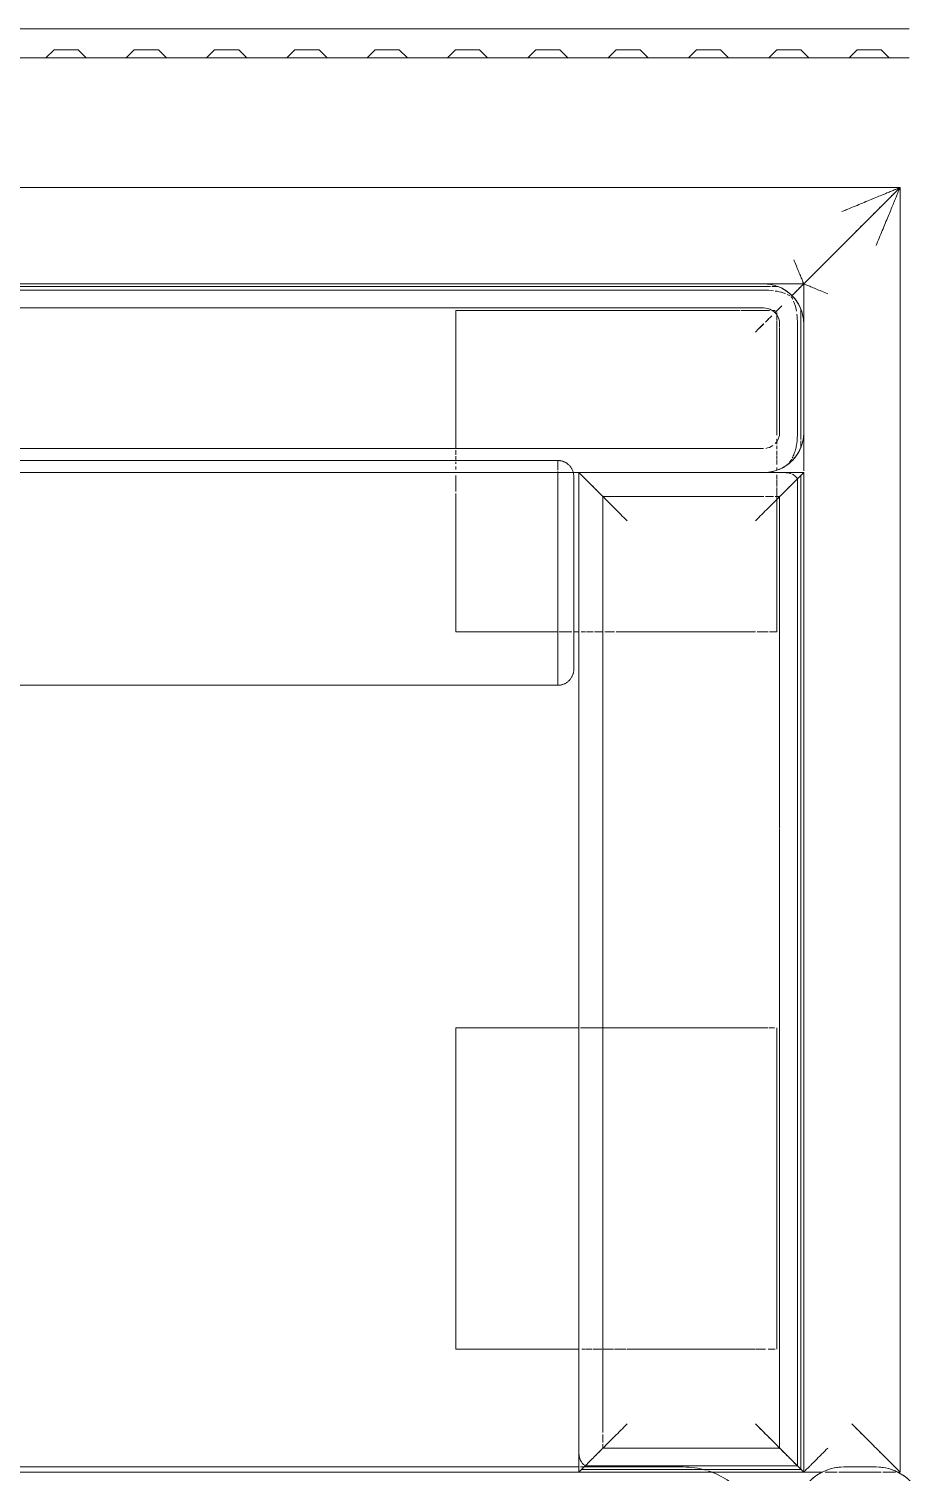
# Model space of a CAD drawing. Header units: millimetres. Extents: x -3724 to 231642, y -8553 to 29017.
# Drawn here: x 13132 to 13676, y 25950 to 26849 of the extents above; entities that cross this region are included whole.
import ezdxf

# ---------------------------------------------------------------- set-up
doc = ezdxf.new("R2010")
doc.units = ezdxf.units.MM
doc.layers.add('I-FURN-1', color=9, linetype='Continuous', lineweight=9, true_color=0x808080)
doc.layers.add('M-EQPM-1', color=7, linetype='Continuous', lineweight=9, true_color=0xb2b2b2)

# ---------------------------------------------------------------- blocks, each defined once
blk = doc.blocks.new('Диван базовый _4 подушки_ - 1_55д-26563120-План расстановки мебели и оборудования 1 этажа в осях 1-12')
at = {"layer": 'I-FURN-1'}
for p, q in [((1645, 400), (-853, 400)), ((1645, 400), (-853, 400)), ((1585, 340), (1645, 400)), ((1645, 400), (1585, 340)), ((1645, -400), (1645, 400)), ((1645, -400), (1645, 400)), ((1560, 340), (817.5, 340)), ((1560, 340), (817.5, 340)), ((817.5, 340), (1560, 340)), ((817.5, 338.28), (1564.35, 338.28)), ((1560, 336.06), (817.5, 336.06)), ((1585, 340), (1560, 340)), ((1560, 340), (1585, 340)), ((1565.15, 338.28), (1569.1, 338.28)), ((1585, 315), (1585, 340)), ((1585, 340), (1585, 315)), ((817.5, 325), (1560, 325)), ((1583.28, 324.1), (1583.28, 319.66)), ((1545.15, 323.33), (1368.33, 323.33)), ((1368.33, 323.33), (1368.33, 237.48)), ((1368.33, 237.48), (1368.33, 323.33)), ((1368.33, 323.33), (1545.15, 323.33)), ((1560, 323.33), (1545.87, 323.33)), ((1545.87, 323.33), (1560, 323.33)), ((1563.6, 323.33), (1560.21, 323.33)), ((1560.21, 323.33), (1563.6, 323.33)), ((1567.23, 323.33), (1565.42, 323.33)), ((1565.42, 323.33), (1567.23, 323.33)), ((1568.33, 320.42), (1568.33, 322.23)), ((1568.33, 322.23), (1568.33, 320.42)), ((1568.33, 319.02), (1568.33, 320.25)), ((1568.33, 320.25), (1568.33, 319.02)), ((1568.33, 317.17), (1568.33, 319.02)), ((1568.33, 319.02), (1568.33, 317.17)), ((1568.33, 245.82), (1568.33, 316.67)), ((1568.33, 316.67), (1568.33, 245.82)), ((1570, 315), (1570, 313.16)), ((1581.06, 247.48), (1581.06, 315)), ((1583.28, 319.66), (1583.28, 243.14)), ((1585, 247.48), (1585, 315)), ((1585, 247.48), (1585, 315)), ((1585, 315), (1585, 247.48)), ((1570, 312.83), (1570, 247.48)), ((1568.33, 242.06), (1568.33, 243.46)), ((1568.33, 243.46), (1568.33, 242.06)), ((1585, 223.55), (1585, 247.48)), ((1585, 247.48), (1585, 223.55)), ((1560, 237.48), (817.5, 237.48)), ((1368.33, 236.48), (1368.33, 233.6)), ((1368.33, 233.6), (1368.33, 236.48)), ((1568.33, 240.26), (1568.33, 242.06)), ((1568.33, 242.06), (1568.33, 240.26)), ((1568.33, 237.01), (1568.33, 239.21)), ((1568.33, 239.21), (1568.33, 237.01)), ((1568.33, 233.21), (1568.33, 235.94)), ((1568.33, 235.94), (1568.33, 233.21)), ((1583.28, 242.34), (1583.28, 238.38)), ((1431.82, 230), (817.5, 230)), ((1368.33, 232.67), (1368.33, 230)), ((1368.33, 230), (1368.33, 232.67)), ((1368.33, 229.18), (1368.33, 227.86)), ((1368.33, 227.86), (1368.33, 229.18)), ((1368.33, 226.26), (1368.33, 224.49)), ((1368.33, 224.49), (1368.33, 226.26)), ((1431.82, 228.92), (1431.82, 229.94)), ((1431.82, 229.94), (1431.82, 228.92)), ((1431.82, 227.61), (1431.82, 229.87)), ((1431.82, 229.87), (1431.82, 227.61)), ((1431.82, 223.87), (1431.82, 227.64)), ((1431.82, 227.64), (1431.82, 224.67)), ((1431.82, 225.21), (1431.82, 226.77)), ((1431.82, 226.77), (1431.82, 225.21)), ((1568.33, 230.77), (1568.33, 232.99)), ((1568.33, 232.99), (1568.33, 230.77)), ((1568.33, 227.41), (1568.33, 230.42)), ((1568.33, 230.42), (1568.33, 227.41)), ((1568.33, 224.18), (1568.33, 225.61)), ((1568.33, 225.61), (1568.33, 224.18)), ((817.5, 222.48), (1560, 222.48)), ((817.5, 222.48), (1439.34, 222.48)), ((1439.34, 222.48), (817.5, 222.48)), ((1368.33, 220.62), (1368.33, 210.63)), ((1368.33, 210.63), (1368.33, 220.62)), ((1431.82, 224.67), (1431.82, 223.87)), ((1431.82, 219.58), (1431.82, 223.05)), ((1431.82, 223.05), (1431.82, 189.62)), ((1431.82, 218.8), (1431.82, 222.91)), ((1431.82, 222.91), (1431.82, 189.82)), ((1431.82, 209.5), (1431.82, 219.58)), ((1431.82, 210.96), (1431.82, 218.8)), ((1441.51, 222.48), (1445, 222.48)), ((1445, 222.48), (1441.51, 222.48)), ((1441.82, 218.5), (1441.82, 194.69)), ((1441.82, 160), (1441.82, 218.5)), ((1560, 222.48), (1445, 222.48)), ((1445, 222.48), (1445, -400)), ((1445, -386.58), (1445, 222.48)), ((1445, 222.48), (1560, 222.48)), ((1445, -398.28), (1445, 222.48)), ((1585, 222.48), (1560, 222.48)), ((1561.2, 222.48), (1566.26, 222.48)), ((1561.2, 222.48), (1566.26, 222.48)), ((1567.12, 222.48), (1571.58, 222.48)), ((1567.12, 222.48), (1571.58, 222.48)), ((1568.33, 218.47), (1568.33, 221.11)), ((1568.33, 221.11), (1568.33, 218.47)), ((1568.33, 213.7), (1568.33, 217.99)), ((1568.33, 217.99), (1568.33, 213.7)), ((1571.58, 222.48), (1583.28, 222.48)), ((1571.58, 222.48), (1583.28, 222.48)), ((1581.06, -396.06), (1581.06, 218.54)), ((1583.28, 220.77), (1583.28, -398.28)), ((1585, -400), (1585, 222.48)), ((1585, -400), (1585, 222.48)), ((1585, 222.48), (1585, -400)), ((1368.33, 209.5), (1368.33, 123.33)), ((1368.33, 123.33), (1368.33, 209.5)), ((1431.82, 187.02), (1431.82, 210.96)), ((1431.82, 186.79), (1431.82, 209.5)), ((1460, 207.48), (1460, -375.42)), ((1560.21, 207.48), (1460, 207.48)), ((1566.14, 207.48), (1561.2, 207.48)), ((1570, 207.48), (1567.12, 207.48)), ((1568.33, 207.48), (1568.33, 213.28)), ((1568.33, 213.28), (1568.33, 207.48)), ((1568.33, 123.33), (1568.33, 207.37)), ((1568.33, 207.37), (1568.33, 123.33)), ((1570, 1.01), (1570, 207.48)), ((1431.82, 194.69), (1431.82, 186.91)), ((1431.82, 186.91), (1431.82, 194.69)), ((1431.82, 189.82), (1431.82, 183.97)), ((1431.82, 189.62), (1431.82, 183.91)), ((1441.82, 194.69), (1441.82, 160)), ((1431.82, 160), (1431.82, 186.26)), ((1431.82, 160), (1431.82, 186.07)), ((1431.82, 186.03), (1431.82, 160)), ((1431.82, 160), (1431.82, 186.03)), ((1431.82, 183.97), (1431.82, 160)), ((1431.82, 183.91), (1431.82, 160)), ((1431.82, 146.72), (1431.82, 160)), ((1431.82, 160), (1431.82, 136.09)), ((1431.82, 133.97), (1431.82, 160)), ((1431.82, 160), (1431.82, 133.97)), ((1431.82, 146.91), (1431.82, 160)), ((1431.82, 160), (1431.82, 136.03)), ((1441.82, 160), (1441.82, 125.31)), ((1441.82, 113.09), (1441.82, 160)), ((1431.82, 133.74), (1431.82, 146.54)), ((1431.82, 133.93), (1431.82, 146.34)), ((1431.82, 136.09), (1431.82, 130.38)), ((1431.82, 136.03), (1431.82, 130.18)), ((1431.82, 112.77), (1431.82, 133.21)), ((1431.82, 125.31), (1431.82, 133.09)), ((1431.82, 133.09), (1431.82, 125.31)), ((1431.82, 112.87), (1431.82, 132.98)), ((1431.82, 130.38), (1431.82, 96.57)), ((1431.82, 130.18), (1431.82, 96.68)), ((1368.33, 123.33), (1431.82, 123.33)), ((1431.82, 123.33), (1368.33, 123.33)), ((1432.69, 123.33), (1439.19, 123.33)), ((1439.19, 123.33), (1432.69, 123.33)), ((1439.25, 123.33), (1440.58, 123.33)), ((1440.58, 123.33), (1439.25, 123.33)), ((1441.82, 125.31), (1441.82, 113.09)), ((1441.82, 123.33), (1445, 123.33)), ((1445, 123.33), (1441.82, 123.33)), ((1446.5, 123.33), (1449.02, 123.33)), ((1449.02, 123.33), (1446.5, 123.33)), ((1449.76, 123.33), (1453.79, 123.33)), ((1453.79, 123.33), (1449.76, 123.33)), ((1454.72, 123.33), (1460, 123.33)), ((1460, 123.33), (1454.72, 123.33)), ((1461.04, 123.33), (1467.24, 123.33)), ((1467.24, 123.33), (1461.04, 123.33)), ((1468.28, 123.33), (1555, 123.33)), ((1555, 123.33), (1468.28, 123.33)), ((1555.94, 123.33), (1562.76, 123.33)), ((1562.76, 123.33), (1555.94, 123.33)), ((1563.72, 123.33), (1568.33, 123.33)), ((1568.33, 123.33), (1563.72, 123.33)), ((1431.82, 109.04), (1431.82, 111.97)), ((1431.82, 110.5), (1431.82, 111.9)), ((1431.82, 100.42), (1431.82, 110.5)), ((1431.82, 101.2), (1431.82, 109.04)), ((1441.82, 113.09), (1441.82, 111.71)), ((1441.82, 111.71), (1441.82, 113.09)), ((1441.82, 111.71), (1441.82, 101.5)), ((1441.82, 101.5), (1441.82, 111.71)), ((1431.82, 92.58), (1431.82, 101.2)), ((1431.82, 91.35), (1431.82, 100.42)), ((808.82, 90), (1431.82, 90)), ((1431.82, 96.68), (1431.82, 94.79)), ((1431.82, 96.57), (1431.82, 95.33)), ((1431.82, 95.33), (1431.82, 90)), ((1431.82, 94.79), (1431.82, 90)), ((1431.82, 90), (1431.82, 92.39)), ((1431.82, 90), (1431.82, 91.08)), ((1570, -384.98), (1570, 0.68)), ((1445, -123.33), (1368.33, -123.33)), ((1368.33, -123.33), (1368.33, -323.33)), ((1368.33, -323.33), (1368.33, -123.33)), ((1368.33, -123.33), (1445, -123.33)), ((1451.69, -123.33), (1446.02, -123.33)), ((1446.02, -123.33), (1451.69, -123.33)), ((1460, -123.33), (1451.81, -123.33)), ((1451.81, -123.33), (1460, -123.33)), ((1562.76, -123.33), (1460, -123.33)), ((1460, -123.33), (1562.76, -123.33)), ((1566.77, -123.33), (1563.38, -123.33)), ((1563.38, -123.33), (1566.77, -123.33)), ((1568.33, -323.33), (1568.33, -123.33)), ((1568.33, -123.33), (1568.33, -323.33)), ((1368.33, -323.33), (1445, -323.33)), ((1445, -323.33), (1368.33, -323.33)), ((1446.86, -323.33), (1448.67, -323.33)), ((1448.67, -323.33), (1446.86, -323.33)), ((1449.02, -323.33), (1453.26, -323.33)), ((1453.26, -323.33), (1449.02, -323.33)), ((1453.79, -323.33), (1459.36, -323.33)), ((1459.36, -323.33), (1453.79, -323.33)), ((1460, -323.33), (1466.56, -323.33)), ((1466.56, -323.33), (1460, -323.33)), ((1467.24, -323.33), (1474.36, -323.33)), ((1474.36, -323.33), (1467.24, -323.33)), ((1475, -323.33), (1555, -323.33)), ((1555, -323.33), (1475, -323.33)), ((1555.42, -323.33), (1561.27, -323.33)), ((1561.27, -323.33), (1555.42, -323.33)), ((1562.76, -323.33), (1567.25, -323.33)), ((1567.25, -323.33), (1562.76, -323.33)), ((1460, -376.48), (1460, -381.62)), ((1460, -382.65), (1460, -385)), ((1460, -385), (1569.98, -385)), ((1445, -398.28), (1445, -386.58)), ((792.5, -400), (1445, -400)), ((830, -400), (1445, -400)), ((1445, -400), (1585, -400)), ((1445, -400), (1585, -400)), ((1445, -400), (1513.23, -400)), ((1583.28, -398.28), (1446.72, -398.28)), ((1448.94, -396.06), (1581.06, -396.06)), ((1514.21, -400), (1526.63, -400)), ((1526.63, -400), (1585, -400)), ((1585, -400), (1596.91, -400)), ((1585, -400), (1596.91, -400)), ((1598.41, -400), (1605.79, -400)), ((1598.41, -400), (1605.79, -400)), ((1606.77, -400), (1633.23, -400)), ((1606.77, -400), (1633.23, -400)), ((1634.21, -400), (1642.05, -400)), ((1634.21, -400), (1642.05, -400)), ((1643.09, -400), (1645, -400)), ((1643.09, -400), (1645, -400))]:
    blk.add_line(p, q, dxfattribs=at)
at = {"layer": 'I-FURN-1', "flags": 128}
for points in [[(1585, 315), (1584.98, 316), (1584.92, 317), (1584.82, 317.99), (1584.68, 318.98), (1584.5, 319.97), (1584.28, 320.94), (1584.03, 321.91), (1583.73, 322.86), (1583.4, 323.81), (1583.03, 324.74), (1582.62, 325.65), (1582.17, 326.54), (1581.7, 327.42), (1581.18, 328.28), (1580.63, 329.12), (1580.05, 329.93), (1579.44, 330.72), (1578.8, 331.48), (1578.12, 332.22), (1577.42, 332.93), (1576.69, 333.62), (1575.93, 334.27), (1575.15, 334.89), (1574.34, 335.48), (1573.51, 336.04), (1572.66, 336.56), (1571.78, 337.05), (1570.89, 337.5), (1569.98, 337.92), (1569.06, 338.3), (1568.12, 338.64), (1567.17, 338.95), (1566.2, 339.22), (1565.23, 339.45), (1564.25, 339.64), (1563.26, 339.79), (1562.27, 339.9), (1561.27, 339.97), (1560.27, 340), (1560, 340)], [(1560, 222.48), (1561, 222.5), (1562, 222.56), (1562.99, 222.66), (1563.98, 222.8), (1564.97, 222.98), (1565.94, 223.2), (1566.91, 223.46), (1567.86, 223.75), (1568.81, 224.09), (1569.74, 224.46), (1570.65, 224.87), (1571.54, 225.31), (1572.42, 225.79), (1573.28, 226.3), (1574.12, 226.85), (1574.93, 227.43), (1575.72, 228.05), (1576.48, 228.69), (1577.22, 229.36), (1577.93, 230.07), (1578.62, 230.8), (1579.27, 231.56), (1579.89, 232.34), (1580.48, 233.15), (1581.04, 233.98), (1581.56, 234.83), (1582.05, 235.7), (1582.5, 236.59), (1582.92, 237.5), (1583.3, 238.43), (1583.64, 239.36), (1583.95, 240.32), (1584.22, 241.28), (1584.45, 242.25), (1584.64, 243.24), (1584.79, 244.22), (1584.9, 245.22), (1584.97, 246.22), (1585, 247.21), (1585, 247.48)], [(1431.82, 230), (1432.22, 229.99), (1432.62, 229.97), (1433.02, 229.93), (1433.41, 229.87), (1433.8, 229.8), (1434.2, 229.71), (1434.58, 229.61), (1434.96, 229.49), (1435.34, 229.36), (1435.71, 229.21), (1436.08, 229.05), (1436.44, 228.87), (1436.79, 228.68), (1437.13, 228.47), (1437.46, 228.25), (1437.79, 228.02), (1438.11, 227.78), (1438.41, 227.52), (1438.71, 227.25), (1438.99, 226.97), (1439.26, 226.67), (1439.53, 226.37), (1439.77, 226.06), (1440.01, 225.74), (1440.23, 225.4), (1440.44, 225.06), (1440.64, 224.71), (1440.82, 224.36), (1440.99, 223.99), (1441.14, 223.62), (1441.28, 223.25), (1441.4, 222.87), (1441.51, 222.48)], [(1441.51, 222.48), (1441.6, 222.09), (1441.67, 221.7), (1441.73, 221.3), (1441.78, 220.91), (1441.81, 220.51), (1441.82, 220.11), (1441.82, 220)], [(1441.82, 160), (1441.82, 162.4), (1441.82, 164.79), (1441.82, 167.18), (1441.82, 169.56), (1441.82, 171.92), (1441.82, 174.26), (1441.82, 176.58), (1441.82, 178.87), (1441.82, 181.14), (1441.82, 183.37), (1441.82, 185.56), (1441.82, 187.71), (1441.82, 189.81), (1441.82, 191.87), (1441.82, 193.88), (1441.82, 195.83), (1441.82, 197.73), (1441.82, 199.56), (1441.82, 201.34), (1441.82, 203.04), (1441.82, 204.68), (1441.82, 206.24), (1441.82, 207.74), (1441.82, 209.15), (1441.82, 210.49), (1441.82, 211.74), (1441.82, 212.92), (1441.82, 214.01), (1441.82, 215.01), (1441.82, 215.92), (1441.82, 216.75), (1441.82, 217.48), (1441.82, 218.12), (1441.82, 218.67), (1441.82, 219.13), (1441.82, 219.49), (1441.82, 219.75), (1441.82, 219.92), (1441.82, 220), (1441.82, 220)], [(1441.82, 220), (1441.82, 219.95), (1441.82, 219.81), (1441.82, 219.57), (1441.82, 219.23), (1441.82, 218.8), (1441.82, 218.28), (1441.82, 217.66), (1441.82, 216.95), (1441.82, 216.15), (1441.82, 215.26)], [(1441.82, 215.26), (1441.82, 214.29), (1441.82, 213.22), (1441.82, 212.07), (1441.82, 210.84), (1441.82, 209.52), (1441.82, 208.13), (1441.82, 206.91)], [(1441.82, 206.65), (1441.82, 205.11), (1441.82, 203.49), (1441.82, 201.8), (1441.82, 200.05), (1441.82, 198.23), (1441.82, 196.47)], [(1441.82, 196.35), (1441.82, 194.41), (1441.82, 192.42), (1441.82, 190.37), (1441.82, 188.28), (1441.82, 186.14)], [(1441.82, 186.03), (1441.82, 183.96), (1441.82, 181.74), (1441.82, 179.49), (1441.82, 177.2), (1441.82, 174.89), (1441.82, 173.02)], [(1441.82, 172.55), (1441.82, 170.2), (1441.82, 167.83), (1441.82, 165.44), (1441.82, 163.05), (1441.82, 160.65), (1441.82, 160)], [(1441.82, 160), (1441.82, 157.6), (1441.82, 155.21), (1441.82, 152.82), (1441.82, 150.44), (1441.82, 148.08)], [(1441.82, 100), (1441.82, 100.05), (1441.82, 100.19), (1441.82, 100.43), (1441.82, 100.77), (1441.82, 101.2), (1441.82, 101.72), (1441.82, 102.34), (1441.82, 103.05), (1441.82, 103.85), (1441.82, 104.74), (1441.82, 105.71), (1441.82, 106.78), (1441.82, 107.93), (1441.82, 109.16), (1441.82, 110.48), (1441.82, 111.87), (1441.82, 113.35), (1441.82, 114.89), (1441.82, 116.51), (1441.82, 118.2), (1441.82, 119.95), (1441.82, 121.77), (1441.82, 123.65), (1441.82, 125.59), (1441.82, 127.58), (1441.82, 129.63), (1441.82, 131.72), (1441.82, 133.86), (1441.82, 136.04), (1441.82, 138.26), (1441.82, 140.51), (1441.82, 142.8), (1441.82, 145.11), (1441.82, 147.45), (1441.82, 149.8), (1441.82, 152.17), (1441.82, 154.56), (1441.82, 156.95), (1441.82, 159.35), (1441.82, 160)], [(1441.82, 146.98), (1441.82, 145.74), (1441.82, 143.42), (1441.82, 141.13), (1441.82, 138.86), (1441.82, 136.63), (1441.82, 134.44)], [(1441.82, 133.97), (1441.82, 132.29), (1441.82, 130.19), (1441.82, 128.13), (1441.82, 126.12), (1441.82, 124.17)], [(1441.82, 123.53), (1441.82, 122.27), (1441.82, 120.44), (1441.82, 118.66), (1441.82, 116.96), (1441.82, 115.32), (1441.82, 113.76)], [(1441.82, 112.26), (1441.82, 110.85), (1441.82, 109.51), (1441.82, 108.26)], [(1441.82, 100), (1441.81, 99.6), (1441.79, 99.2), (1441.75, 98.8), (1441.69, 98.41), (1441.62, 98.01), (1441.53, 97.62), (1441.43, 97.24), (1441.31, 96.85), (1441.18, 96.48), (1441.03, 96.11), (1440.87, 95.74), (1440.69, 95.38), (1440.5, 95.03), (1440.29, 94.69), (1440.07, 94.35), (1439.84, 94.03), (1439.59, 93.71), (1439.34, 93.41), (1439.07, 93.11), (1438.79, 92.83), (1438.49, 92.55), (1438.19, 92.29), (1437.88, 92.04), (1437.55, 91.81), (1437.22, 91.59), (1436.88, 91.38), (1436.53, 91.18), (1436.18, 91), (1435.81, 90.83), (1435.44, 90.68), (1435.07, 90.54), (1434.69, 90.42), (1434.3, 90.31), (1433.91, 90.22), (1433.52, 90.15), (1433.12, 90.09), (1432.72, 90.04), (1432.33, 90.01), (1431.93, 90), (1431.82, 90)], [(1441.82, 107.08), (1441.82, 105.99), (1441.82, 104.99), (1441.82, 104.08)], [(1441.82, 104.08), (1441.82, 103.25), (1441.82, 102.52), (1441.82, 101.88), (1441.82, 101.33), (1441.82, 100.87), (1441.82, 100.51), (1441.82, 100.25), (1441.82, 100.08), (1441.82, 100), (1441.82, 100)]]:
    blk.add_lwpolyline(points, dxfattribs=at)
at = {"layer": 'I-FURN-1'}
for centre, radius, start, end in [((1560, 315), 25, 21.59968, 68.64952), ((1560, 315), 10, 60.34866, 90), ((1560, 315), 10, 37.05495, 60.34866), ((1560, 315), 10, 0.61072, 37.05495), ((1560, 247.48), 10, 315.65209, 0), ((1560, 247.48), 10, 277.621, 305.35143), ((1560, 247.48), 25, 308.99449, 338.64952), ((1560, 247.48), 25, 286.65014, 297.55417), ((1560, 247.48), 25, 286.6345, 297.29224), ((1560, 247.48), 25, 297.96058, 304.34315), ((1560, 247.48), 25, 272.77577, 286.06338), ((1560, 247.48), 25, 272.80598, 282.28303)]:
    blk.add_arc(centre, radius, start, end, dxfattribs=at)
for points, knots in [([(1645, 400), (1645, 400), (1644.78, 399.9), (1643.87, 399.53), (1642.59, 399), (1641.28, 398.46), (1639.8, 397.85), (1638.04, 397.12), (1636.02, 396.28), (1633.88, 395.4), (1630.89, 394.15), (1625.63, 391.98), (1618.24, 388.9), (1612, 386.36), (1608.79, 385)], [0, 0, 0, 0, 0.083333, 0.166667, 0.25, 0.291667, 0.333333, 0.416667, 0.458333, 0.5, 0.583333, 0.666667, 0.833333, 1, 1, 1, 1]), ([(1645, 400), (1644.99, 400), (1644.78, 399.91), (1643.87, 399.53), (1642.59, 399), (1641.28, 398.46), (1639.8, 397.85), (1638.04, 397.12), (1636.02, 396.29), (1633.88, 395.39), (1630.89, 394.16), (1625.64, 391.98), (1618.23, 388.93), (1612.02, 386.31), (1608.79, 385)], [0, 0, 0, 0, 0.083333, 0.166667, 0.25, 0.291667, 0.333333, 0.416667, 0.458333, 0.5, 0.583333, 0.666667, 0.833333, 1, 1, 1, 1]), ([(1643.98, 398.98), (1643.64, 398.64), (1642.8, 397.79), (1641.06, 396.06), (1639.23, 394.23), (1637.57, 392.56), (1635.78, 390.79), (1633.32, 388.31), (1630.59, 385.58), (1628.28, 383.29), (1625.89, 380.88), (1621.54, 376.54), (1617.62, 372.68), (1615, 370)], [0.1666667, 0.1666667, 0.1666667, 0.1666667, 0.25, 0.3333333, 0.4166667, 0.4583333, 0.5, 0.5833333, 0.6666667, 0.7083333, 0.75, 0.8333333, 1, 1, 1, 1]), ([(1643.98, 398.98), (1643.64, 398.64), (1642.79, 397.8), (1641.06, 396.06), (1639.23, 394.23), (1637.56, 392.57), (1635.79, 390.78), (1633.31, 388.32), (1630.58, 385.59), (1628.29, 383.28), (1625.88, 380.89), (1621.54, 376.54), (1617.68, 372.62), (1615, 370)], [0.1666667, 0.1666667, 0.1666667, 0.1666667, 0.25, 0.3333333, 0.4166667, 0.4583333, 0.5, 0.5833333, 0.6666667, 0.7083333, 0.75, 0.8333333, 1, 1, 1, 1]), ([(1645, 400), (1645, 399.99), (1644.91, 399.78), (1644.53, 398.87), (1644, 397.59), (1643.46, 396.28), (1642.85, 394.8), (1642.12, 393.04), (1641.29, 391.02), (1640.39, 388.88), (1639.16, 385.89), (1636.98, 380.64), (1633.93, 373.23), (1631.31, 367.02), (1630, 363.79)], [0, 0, 0, 0, 0.083333, 0.166667, 0.25, 0.291667, 0.333333, 0.416667, 0.458333, 0.5, 0.583333, 0.666667, 0.833333, 1, 1, 1, 1]), ([(1645, 400), (1645, 400), (1644.9, 399.78), (1644.53, 398.87), (1644, 397.59), (1643.46, 396.28), (1642.85, 394.8), (1642.12, 393.04), (1641.28, 391.02), (1640.4, 388.88), (1639.15, 385.89), (1636.98, 380.63), (1633.9, 373.24), (1631.36, 367), (1630, 363.79)], [0, 0, 0, 0, 0.083333, 0.166667, 0.25, 0.291667, 0.333333, 0.416667, 0.458333, 0.5, 0.583333, 0.666667, 0.833333, 1, 1, 1, 1]), ([(1578.79, 355), (1579.34, 353.69), (1580.41, 351.07), (1581.68, 348.02), (1582.58, 345.84), (1583.4, 343.87), (1584.23, 341.86), (1584.86, 340.34), (1585, 340), (1585, 340)], [-1, -1, -1, -1, -0.833333, -0.666667, -0.583333, -0.5, -0.333333, -0.166667, 0, 0, 0, 0]), ([(1585, 340), (1585, 340), (1584.86, 340.34), (1584.23, 341.86), (1583.4, 343.87), (1582.58, 345.84), (1581.68, 348.02), (1580.42, 351.08), (1579.32, 353.68), (1578.79, 355)], [0, 0, 0, 0, 0.166667, 0.333333, 0.5, 0.583333, 0.666667, 0.833333, 1, 1, 1, 1]), ([(1573.62, 333.93), (1573.12, 334.12), (1571.99, 334.52), (1570.8, 334.84), (1570.14, 334.99)], [0.2376214, 0.2376214, 0.2376214, 0.2376214, 0.3333333, 0.4472006, 0.4472006, 0.4472006, 0.4472006]), ([(1583.4, 338.4), (1583.19, 338.19), (1582.5, 337.5), (1581.06, 336.06), (1579.27, 334.27), (1578.06, 333.06), (1577.67, 332.67)], [0.2086826, 0.2086826, 0.2086826, 0.2086826, 0.25, 0.3333333, 0.4166667, 0.4545166, 0.4545166, 0.4545166, 0.4545166]), ([(1585, 340), (1585, 340), (1585.34, 339.86), (1586.86, 339.23), (1588.87, 338.4), (1590.84, 337.58), (1593.02, 336.68), (1596.08, 335.42), (1598.68, 334.32), (1600, 333.79)], [0, 0, 0, 0, 0.166667, 0.333333, 0.5, 0.583333, 0.666667, 0.833333, 1, 1, 1, 1]), ([(1600, 333.79), (1598.69, 334.34), (1596.07, 335.41), (1593.02, 336.68), (1590.84, 337.58), (1588.87, 338.4), (1586.86, 339.23), (1585.34, 339.86), (1585, 340), (1585, 340)], [-1, -1, -1, -1, -0.833333, -0.666667, -0.583333, -0.5, -0.333333, -0.166667, 0, 0, 0, 0]), ([(1569.69, 324.68), (1569.22, 324.22), (1568.41, 323.4), (1567.56, 322.55), (1567.19, 322.19)], [0.67436024, 0.67436024, 0.67436024, 0.67436024, 0.70833333, 0.73359963, 0.73359963, 0.73359963, 0.73359963]), ([(1580.44, 322.93), (1580.2, 324.36), (1579.7, 326.55), (1578.98, 328.53), (1578.68, 329.21)], [0.4286786, 0.4286786, 0.4286786, 0.4286786, 0.6666667, 0.8006119, 0.8006119, 0.8006119, 0.8006119]), ([(1565.07, 320.08), (1564.31, 319.32), (1563.03, 318.04), (1561.74, 316.73), (1561.22, 316.21)], [0.78184068, 0.78184068, 0.78184068, 0.78184068, 0.83333333, 0.86718402, 0.86718402, 0.86718402, 0.86718402]), ([(1583.28, 238.38), (1582.63, 236.67), (1581.34, 234.23), (1578.99, 231.13), (1576.2, 228.24), (1573.56, 226.42), (1571.58, 225.33)], [0, 0, 0, 0, 0.333333, 0.5, 0.666667, 1, 1, 1, 1]), ([(1445, 222.48), (1445.01, 222.48), (1445.51, 221.97), (1447.21, 220.28), (1448.94, 218.54), (1450.77, 216.72), (1452.44, 215.06), (1454.21, 213.27), (1456.69, 210.8), (1459.42, 208.07), (1461.71, 205.76), (1464.12, 203.38), (1468.46, 199.03), (1472.32, 195.1), (1475, 192.48)], [0, 0, 0, 0, 0.166667, 0.25, 0.333333, 0.416667, 0.458333, 0.5, 0.583333, 0.666667, 0.708333, 0.75, 0.833333, 1, 1, 1, 1]), ([(1447.01, 220.47), (1447.34, 220.15), (1447.88, 219.6), (1448.58, 218.9), (1448.88, 218.6), (1448.97, 218.52)], [0.3333333, 0.3333333, 0.3333333, 0.3333333, 0.4166667, 0.4583333, 0.4738398, 0.4738398, 0.4738398, 0.4738398]), ([(1447.01, 220.47), (1447.34, 220.15), (1447.88, 219.6), (1448.58, 218.9), (1448.88, 218.6), (1448.97, 218.52)], [0.3333333, 0.3333333, 0.3333333, 0.3333333, 0.4166667, 0.4583333, 0.4738398, 0.4738398, 0.4738398, 0.4738398]), ([(1449.39, 218.09), (1449.86, 217.63), (1450.84, 216.64), (1452.21, 215.28), (1453.36, 214.13), (1454.55, 212.93), (1456.73, 210.75), (1458.69, 208.82), (1460, 207.48)], [0.5, 0.5, 0.5, 0.5, 0.5833333, 0.6666667, 0.7083333, 0.75, 0.8333333, 1, 1, 1, 1]), ([(1585, 222.48), (1585, 222.47), (1584.48, 221.97), (1582.8, 220.27), (1581.06, 218.54), (1579.23, 216.72), (1577.57, 215.05), (1575.78, 213.27), (1573.32, 210.8), (1570.59, 208.07), (1568.28, 205.77), (1565.89, 203.37), (1561.54, 199.02), (1557.62, 195.16), (1555, 192.48)], [0, 0, 0, 0, 0.166667, 0.25, 0.333333, 0.416667, 0.458333, 0.5, 0.583333, 0.666667, 0.708333, 0.75, 0.833333, 1, 1, 1, 1]), ([(1577.15, 221.71), (1576.95, 221.78), (1576.54, 221.92), (1575.68, 222.14), (1574.09, 222.41), (1572.62, 222.5), (1571.58, 222.48)], [0.5, 0.5, 0.5, 0.5, 0.5625, 0.625, 0.75, 1, 1, 1, 1]), ([(1579.42, 216.9), (1579.32, 216.81), (1578.71, 216.2), (1578.06, 215.55), (1577.5, 214.98)], [0.56779407, 0.56779407, 0.56779407, 0.56779407, 0.58333333, 0.66666667, 0.66666667, 0.66666667, 0.66666667]), ([(1581.06, 218.54), (1580.81, 218.93), (1580.28, 219.63), (1579.38, 220.52), (1578.55, 221.06), (1578.03, 221.33), (1577.89, 221.4)], [0, 0, 0, 0, 0.125, 0.25, 0.375, 0.4221778, 0.4221778, 0.4221778, 0.4221778]), ([(1582.99, 220.47), (1582.66, 220.15), (1582.12, 219.6), (1581.41, 218.9), (1581.11, 218.6), (1581.03, 218.52)], [0.3333333, 0.3333333, 0.3333333, 0.3333333, 0.4166667, 0.4583333, 0.4738398, 0.4738398, 0.4738398, 0.4738398]), ([(1452.5, 214.98), (1452.78, 214.7), (1453.36, 214.13), (1454.55, 212.93), (1456.73, 210.75), (1458.69, 208.82), (1460, 207.48)], [0.6666667, 0.6666667, 0.6666667, 0.6666667, 0.7083333, 0.75, 0.8333333, 1, 1, 1, 1]), ([(1574.52, 212.01), (1574.05, 211.54), (1573.09, 210.58), (1572.12, 209.6), (1571.62, 209.1)], [0.6305542, 0.6305542, 0.6305542, 0.6305542, 0.75, 0.869957, 0.869957, 0.869957, 0.869957]), ([(1576.26, 213.74), (1576.09, 213.57), (1575.54, 213.03), (1574.99, 212.48), (1574.6, 212.09)], [0.72594887, 0.72594887, 0.72594887, 0.72594887, 0.75, 0.80123229, 0.80123229, 0.80123229, 0.80123229]), ([(1475, -370), (1472.38, -372.68), (1468.46, -376.53), (1463.49, -381.51), (1460.55, -384.46), (1458.32, -386.67), (1456.19, -388.81), (1454.22, -390.79), (1452.43, -392.56), (1450.77, -394.23), (1448.94, -396.06), (1447.2, -397.79), (1445.52, -399.49), (1445, -399.99), (1445, -400)], [-1, -1, -1, -1, -0.833333, -0.75, -0.666667, -0.625, -0.583333, -0.5, -0.458333, -0.416667, -0.333333, -0.25, -0.166667, 0, 0, 0, 0]), ([(1585, -400), (1584.99, -400), (1584.49, -399.48), (1582.79, -397.8), (1581.06, -396.06), (1579.23, -394.23), (1577.56, -392.57), (1575.79, -390.78), (1573.31, -388.32), (1570.58, -385.59), (1568.29, -383.28), (1565.88, -380.89), (1561.54, -376.54), (1557.68, -372.62), (1555, -370)], [0, 0, 0, 0, 0.166667, 0.25, 0.333333, 0.416667, 0.458333, 0.5, 0.583333, 0.666667, 0.708333, 0.75, 0.833333, 1, 1, 1, 1]), ([(1555, -370), (1557.14, -372.11), (1561.31, -376.33), (1566.35, -381.35), (1570.09, -385.09), (1573.18, -388.18), (1575.19, -390.18), (1576.3, -391.3)], [-1, -1, -1, -1, -0.8, -0.6, -0.5, -0.4, -0.2497946, -0.2497946, -0.2497946, -0.2497946]), ([(1570, -385), (1569.43, -384.44), (1568.28, -383.29), (1565.89, -380.88), (1561.54, -376.54), (1557.62, -372.68), (1555, -370)], [0.6666667, 0.6666667, 0.6666667, 0.6666667, 0.7083333, 0.75, 0.8333333, 1, 1, 1, 1]), ([(1615, -370), (1617.68, -372.62), (1621.53, -376.54), (1626.51, -381.51), (1628.87, -383.87), (1630, -385)], [-1, -1, -1, -1, -0.8333333, -0.75, -0.6666667, -0.6666667, -0.6666667, -0.6666667]), ([(1630, -385), (1629.43, -384.44), (1628.28, -383.29), (1625.89, -380.88), (1621.54, -376.54), (1617.62, -372.68), (1615, -370)], [0.6666667, 0.6666667, 0.6666667, 0.6666667, 0.7083333, 0.75, 0.8333333, 1, 1, 1, 1]), ([(1600, -385), (1598.69, -386.34), (1596.73, -388.27), (1594.24, -390.76), (1592.77, -392.23), (1591.66, -393.33), (1590.6, -394.41), (1589.61, -395.39), (1588.71, -396.28), (1587.88, -397.12), (1586.97, -398.03), (1586.1, -398.9), (1585.26, -399.74), (1585, -399.99), (1585, -400)], [-1, -1, -1, -1, -0.833333, -0.75, -0.666667, -0.625, -0.583333, -0.5, -0.458333, -0.416667, -0.333333, -0.25, -0.166667, 0, 0, 0, 0]), ([(1585, -400), (1585.01, -400), (1585.26, -399.74), (1586.1, -398.9), (1586.97, -398.03), (1587.88, -397.12), (1588.72, -396.29), (1589.61, -395.39), (1590.84, -394.16), (1592.21, -392.79), (1593.36, -391.64), (1594.56, -390.45), (1596.73, -388.27), (1598.66, -386.31), (1600, -385)], [0, 0, 0, 0, 0.166667, 0.25, 0.333333, 0.416667, 0.458333, 0.5, 0.583333, 0.666667, 0.708333, 0.75, 0.833333, 1, 1, 1, 1]), ([(1645, -400), (1644.99, -400), (1644.74, -399.74), (1643.9, -398.9), (1643.03, -398.03), (1642.12, -397.12), (1641.28, -396.29), (1640.39, -395.39), (1639.16, -394.16), (1637.79, -392.79), (1636.64, -391.64), (1635.44, -390.45), (1633.27, -388.27), (1631.34, -386.31), (1630, -385)], [0, 0, 0, 0, 0.166667, 0.25, 0.333333, 0.416667, 0.458333, 0.5, 0.583333, 0.666667, 0.708333, 0.75, 0.833333, 1, 1, 1, 1]), ([(1645, -400), (1645, -399.99), (1644.74, -399.74), (1643.9, -398.9), (1643.03, -398.03), (1642.12, -397.12), (1641.29, -396.28), (1640.39, -395.39), (1639.16, -394.16), (1637.79, -392.79), (1636.64, -391.64), (1635.45, -390.44), (1633.27, -388.27), (1631.31, -386.34), (1630, -385)], [0, 0, 0, 0, 0.166667, 0.25, 0.333333, 0.416667, 0.458333, 0.5, 0.583333, 0.666667, 0.708333, 0.75, 0.833333, 1, 1, 1, 1]), ([(1630, -385), (1630.56, -385.57), (1631.67, -386.68), (1633.81, -388.81), (1635.79, -390.78), (1637.56, -392.57), (1639.1, -394.1), (1640.1, -395.1), (1640.67, -395.67)], [-0.6666667, -0.6666667, -0.6666667, -0.6666667, -0.625, -0.5833333, -0.5, -0.4583333, -0.4166667, -0.3464134, -0.3464134, -0.3464134, -0.3464134]), ([(1640.67, -395.67), (1640.1, -395.1), (1639.1, -394.1), (1637.57, -392.56), (1635.78, -390.79), (1633.32, -388.31), (1631.13, -386.13), (1630, -385)], [0.3464134, 0.3464134, 0.3464134, 0.3464134, 0.4166667, 0.4583333, 0.5, 0.5833333, 0.6666667, 0.6666667, 0.6666667, 0.6666667]), ([(1445, -386.58), (1444.98, -387.28), (1445, -388.29), (1445.14, -389.55), (1445.31, -390.46), (1445.52, -391.34), (1445.72, -391.98), (1445.85, -392.33), (1445.88, -392.42)], [0, 0, 0, 0, 0.1666667, 0.25, 0.3333333, 0.4166667, 0.5, 0.5259326, 0.5259326, 0.5259326, 0.5259326]), ([(1445.89, -392.44), (1445.96, -392.62), (1446.15, -393.05), (1446.51, -393.69), (1447, -394.36), (1447.76, -395.18), (1448.44, -395.73), (1448.94, -396.06)], [0.5289598, 0.5289598, 0.5289598, 0.5289598, 0.5833333, 0.6666667, 0.75, 0.8333333, 1, 1, 1, 1]), ([(1576.26, -391.26), (1576.09, -391.09), (1575.7, -390.7), (1575.3, -390.3), (1575.08, -390.08)], [0.72594887, 0.72594887, 0.72594887, 0.72594887, 0.75, 0.77993626, 0.77993626, 0.77993626, 0.77993626]), ([(1580.98, -395.98), (1580.33, -395.33), (1579.23, -394.23), (1577.99, -392.98), (1577.56, -392.55)], [0.3333333, 0.3333333, 0.3333333, 0.3333333, 0.4166667, 0.4583333, 0.4583333, 0.4583333, 0.4583333]), ([(1448.97, -396.03), (1448.89, -396.12), (1448.59, -396.42), (1447.88, -397.12), (1447.34, -397.66), (1447.01, -397.99)], [-0.4738398, -0.4738398, -0.4738398, -0.4738398, -0.4583333, -0.4166667, -0.3333333, -0.3333333, -0.3333333, -0.3333333]), ([(1582.99, -397.99), (1582.66, -397.66), (1582.12, -397.12), (1581.42, -396.41), (1581.12, -396.11), (1581.03, -396.03)], [0.3333333, 0.3333333, 0.3333333, 0.3333333, 0.4166667, 0.4583333, 0.4738398, 0.4738398, 0.4738398, 0.4738398]), ([(1583.45, -398.45), (1583.23, -398.23), (1582.55, -397.55), (1581.69, -396.69), (1581.08, -396.08)], [0.205233, 0.205233, 0.205233, 0.205233, 0.25, 0.3290276, 0.3290276, 0.3290276, 0.3290276]), ([(1640.98, -395.98), (1641.63, -396.64), (1642.41, -397.41), (1643.05, -398.05), (1643.2, -398.2)], [-0.3333333, -0.3333333, -0.3333333, -0.3333333, -0.25, -0.2215766, -0.2215766, -0.2215766, -0.2215766]), ([(1643.2, -398.2), (1643.05, -398.05), (1642.41, -397.41), (1641.64, -396.63), (1640.98, -395.98)], [0.2215766, 0.2215766, 0.2215766, 0.2215766, 0.25, 0.3333333, 0.3333333, 0.3333333, 0.3333333])]:
    blk.add_open_spline(points, degree=3, knots=knots, dxfattribs=at)
for points in [[(1645, 400), (1645, 399.99), (1644.66, 399.65), (1643.98, 398.98)], [(1645, 400), (1644.99, 400), (1644.65, 399.66), (1643.98, 398.98)], [(1566.2, 335.69), (1564.17, 335.95), (1562.12, 336.06), (1560, 336.06)], [(1569.63, 335.11), (1568.86, 335.28), (1568.07, 335.42), (1567.28, 335.54)], [(1569.1, 338.28), (1570.65, 337.69), (1573.62, 336.18), (1576.36, 333.96), (1577.68, 332.68)], [(1576.45, 332.55), (1575.9, 332.88), (1575.33, 333.18), (1574.74, 333.45)], [(1585, 340), (1585, 339.99), (1584.43, 339.44), (1581.92, 336.91), (1579.24, 334.26), (1577.68, 332.68)], [(1577.68, 332.68), (1578.96, 331.36), (1581.18, 328.62), (1582.69, 325.65), (1583.28, 324.1)], [(1585, 340), (1584.99, 340), (1584.65, 339.66), (1583.98, 338.98)], [(1571.39, 326.4), (1570.03, 325.03), (1568.59, 323.59), (1567.09, 322.09)], [(1578.18, 330.29), (1577.87, 330.93), (1577.52, 331.54), (1577.13, 332.13)], [(1560.05, 315.03), (1558.4, 313.37), (1556.72, 311.69), (1555, 310)], [(1560.01, 315.02), (1558.36, 313.37), (1556.68, 311.7), (1555, 310)], [(1565.05, 320.04), (1563.79, 318.78), (1562.5, 317.49), (1561.19, 316.19)], [(1581.06, 315), (1581.06, 317.12), (1580.95, 319.17), (1580.69, 321.2)], [(1580.6, 240.62), (1580.92, 242.85), (1581.06, 245.11), (1581.06, 247.48)], [(1577.8, 231.46), (1578.29, 232.34), (1578.71, 233.28), (1579.08, 234.26)], [(1579.08, 234.26), (1579.44, 235.24), (1580.04, 237.31), (1580.45, 239.51), (1580.6, 240.62)], [(1571.58, 225.33), (1572.49, 225.81), (1573.32, 226.35), (1574.08, 226.96)], [(1576.13, 229), (1576.57, 229.54), (1576.98, 230.11), (1577.36, 230.72)], [(1445, 222.48), (1445, 222.48), (1445.17, 222.31), (1445.51, 221.97)], [(1445, 222.48), (1445, 222.48), (1445.17, 222.31), (1445.51, 221.97)], [(1449.39, 218.09), (1449.86, 217.63), (1450.84, 216.64), (1451.93, 215.55), (1452.5, 214.98)], [(1578.74, 216.22), (1578.24, 215.73), (1577.73, 215.21), (1577.19, 214.68)], [(1581.06, 218.54), (1580.54, 218.03), (1579.99, 217.48), (1579.4, 216.89)], [(1580.61, 218.09), (1580.24, 217.72), (1579.85, 217.33), (1579.44, 216.93)], [(1585, 222.48), (1584.99, 222.48), (1584.83, 222.31), (1584.49, 221.97)], [(1571.52, 208.99), (1571.02, 208.49), (1570.51, 207.99), (1570, 207.48)], [(1571.5, 208.98), (1571.01, 208.48), (1570.51, 207.98), (1570, 207.48)], [(1573.88, 211.37), (1573.15, 210.63), (1572.4, 209.87), (1571.64, 209.11)], [(1576.04, 213.53), (1575.57, 213.06), (1575.09, 212.58), (1574.6, 212.09)], [(1573.88, -388.88), (1572.62, -387.63), (1571.31, -386.34), (1570, -385)], [(1576.21, -391.21), (1575.29, -390.29), (1573.32, -388.31), (1571.13, -386.13), (1570, -385)], [(1572.71, -387.71), (1571.82, -386.83), (1570.91, -385.92), (1570, -385)], [(1452.88, -392.12), (1452.32, -392.68), (1451.78, -393.22), (1451.26, -393.74)], [(1456.12, -388.88), (1455.58, -389.42), (1455.05, -389.95), (1454.53, -390.47)], [(1456.34, -388.66), (1455.73, -389.27), (1455.14, -389.86), (1454.56, -390.44)], [(1458.27, -386.72), (1457.69, -387.3), (1457.11, -387.88), (1456.54, -388.45)], [(1458.28, -386.71), (1457.82, -387.17), (1457.36, -387.63), (1456.91, -388.09)], [(1575.06, -390.06), (1574.42, -389.42), (1573.76, -388.76), (1573.09, -388.09)], [(1577.38, -392.38), (1578.77, -393.78), (1579.99, -395.01), (1581.06, -396.06)], [(1578.74, -393.74), (1578.31, -393.31), (1577.87, -392.87), (1577.41, -392.42)], [(1580.61, -395.61), (1580.14, -395.15), (1579.16, -394.16), (1578.07, -393.06), (1577.5, -392.5)], [(1581.06, -396.06), (1580.5, -395.49), (1579.9, -394.89), (1579.25, -394.25)], [(1445.51, -399.49), (1445.17, -399.83), (1445.01, -400), (1445, -400)], [(1585, -400), (1585, -399.99), (1584.66, -399.65), (1583.98, -398.98)], [(1585, -400), (1585, -399.99), (1584.83, -399.83), (1584.49, -399.49)], [(1584.57, -399.57), (1584.85, -399.86), (1585, -400), (1585, -400)], [(1643.98, -398.98), (1644.65, -399.66), (1644.99, -400), (1645, -400)], [(1645, -400), (1645, -399.99), (1644.66, -399.65), (1643.98, -398.98)]]:
    blk.add_open_spline(points, degree=3, dxfattribs=at)
blk = doc.blocks.new('Диван_2 модуля_без спинки - Диван_2 модуля-26573608-План расстановки мебели и оборудования 1 этажа в осях 1-12')
at = {"layer": 'I-FURN-1'}
for p, q in [((675, 390), (60, 390)), ((60, 390), (675, 390)), ((740, 390), (676.02, 390)), ((676.71, 390), (740, 390)), ((860, 390), (840, 390)), ((840, 390), (860, 390)), ((810, 360), (810, -360)), ((810, -360), (810, 360)), ((890, -360), (890, 360)), ((890, 360), (890, -360)), ((10, 340), (10, -340)), ((10, -340), (10, 340)), ((790, -340), (790, 340)), ((790, 340), (790, -340)), ((60, -390), (740, -390)), ((740, -390), (60, -390)), ((840, -390), (860, -390)), ((860, -390), (840, -390))]:
    blk.add_line(p, q, dxfattribs=at)
for centre, radius, start, end in [((60, 340), 50, 101.36606, 180), ((60, 340), 50, 109.58324, 180), ((60, 340), 50, 107.53261, 109.54899), ((60, 340), 50, 105, 105.76151), ((60, 340), 50, 90, 105), ((60, 340), 50, 90, 101.36606), ((740, 340), 50, 73.48649, 90), ((740, 340), 50, 73.48649, 90), ((740, 340), 50, 70.41676, 72.18824), ((740, 340), 50, 360, 70.41676), ((740, 340), 50, 360, 70.41676), ((840, 360), 30, 90, 180), ((840, 360), 30, 116.04955, 180), ((840, 360), 30, 105.99144, 110.93333), ((840, 360), 30, 90, 105), ((860, 360), 30, 360, 90), ((860, 360), 30, 75, 90), ((860, 360), 30, 69.06667, 73.42577), ((860, 360), 30, 66.50856, 69.05981), ((860, 360), 30, 63.95045, 66.39784), ((860, 360), 30, 360, 63.95045), ((60, -340), 50, 180, 270), ((60, -340), 50, 180, 270), ((740, -340), 50, 270, 360), ((740, -340), 50, 270, 360), ((840, -360), 30, 180, 270), ((840, -360), 30, 180, 270), ((860, -360), 30, 270, 360), ((860, -360), 30, 270, 360)]:
    blk.add_arc(centre, radius, start, end, dxfattribs=at)
blk = doc.blocks.new('radiator_prado_classic_z_tip_30_po exemplyaru - Classic Z Тип 30-500-30677905-План расстановки мебели и оборудования 1 этажа в осях 1-12')
at = {"layer": 'M-EQPM-1'}
for p, q in [((1800, 228), (0, 228)), ((0, 228), (12.5, 228)), ((12.5, 228), (37.5, 228)), ((37.5, 228), (12.5, 228)), ((12.5, 228), (37.5, 228)), ((12.5, 228), (17.5, 223)), ((12.5, 228), (17.5, 223)), ((32.5, 223), (37.5, 228)), ((37.5, 228), (32.5, 223)), ((37.5, 228), (62.5, 228)), ((62.5, 228), (87.5, 228)), ((87.5, 228), (62.5, 228)), ((62.5, 228), (87.5, 228)), ((62.5, 228), (67.5, 223)), ((62.5, 228), (67.5, 223)), ((82.5, 223), (87.5, 228)), ((87.5, 228), (82.5, 223)), ((87.5, 228), (112.5, 228)), ((112.5, 228), (137.5, 228)), ((137.5, 228), (112.5, 228)), ((112.5, 228), (137.5, 228)), ((112.5, 228), (117.5, 223)), ((112.5, 228), (117.5, 223)), ((132.5, 223), (137.5, 228)), ((137.5, 228), (132.5, 223)), ((137.5, 228), (162.5, 228)), ((162.5, 228), (187.5, 228)), ((187.5, 228), (162.5, 228)), ((162.5, 228), (187.5, 228)), ((162.5, 228), (167.5, 223)), ((162.5, 228), (167.5, 223)), ((182.5, 223), (187.5, 228)), ((187.5, 228), (182.5, 223)), ((187.5, 228), (212.5, 228)), ((212.5, 228), (237.5, 228)), ((237.5, 228), (212.5, 228)), ((212.5, 228), (237.5, 228)), ((212.5, 228), (217.5, 223)), ((212.5, 228), (217.5, 223)), ((232.5, 223), (237.5, 228)), ((237.5, 228), (232.5, 223)), ((237.5, 228), (262.5, 228)), ((262.5, 228), (287.5, 228)), ((287.5, 228), (262.5, 228)), ((262.5, 228), (287.5, 228)), ((262.5, 228), (267.5, 223)), ((262.5, 228), (267.5, 223)), ((282.5, 223), (287.5, 228)), ((287.5, 228), (282.5, 223)), ((287.5, 228), (312.5, 228)), ((312.5, 228), (337.5, 228)), ((337.5, 228), (312.5, 228)), ((312.5, 228), (337.5, 228)), ((312.5, 228), (317.5, 223)), ((312.5, 228), (317.5, 223)), ((332.5, 223), (337.5, 228)), ((337.5, 228), (332.5, 223)), ((337.5, 228), (362.5, 228)), ((362.5, 228), (387.5, 228)), ((387.5, 228), (362.5, 228)), ((362.5, 228), (387.5, 228)), ((362.5, 228), (367.5, 223)), ((362.5, 228), (367.5, 223)), ((382.5, 223), (387.5, 228)), ((387.5, 228), (382.5, 223)), ((387.5, 228), (412.5, 228)), ((412.5, 228), (437.5, 228)), ((437.5, 228), (412.5, 228)), ((412.5, 228), (437.5, 228)), ((412.5, 228), (417.5, 223)), ((412.5, 228), (417.5, 223)), ((432.5, 223), (437.5, 228)), ((437.5, 228), (432.5, 223)), ((437.5, 228), (462.5, 228)), ((462.5, 228), (487.5, 228)), ((487.5, 228), (462.5, 228)), ((462.5, 228), (487.5, 228)), ((462.5, 228), (467.5, 223)), ((462.5, 228), (467.5, 223)), ((482.5, 223), (487.5, 228)), ((487.5, 228), (482.5, 223)), ((487.5, 228), (512.5, 228)), ((512.5, 228), (537.5, 228)), ((537.5, 228), (512.5, 228)), ((512.5, 228), (537.5, 228)), ((512.5, 228), (517.5, 223)), ((512.5, 228), (517.5, 223)), ((532.5, 223), (537.5, 228)), ((537.5, 228), (532.5, 223)), ((537.5, 228), (562.5, 228)), ((32.5, 223), (17.5, 223)), ((17.5, 223), (32.5, 223)), ((82.5, 223), (67.5, 223)), ((67.5, 223), (82.5, 223)), ((132.5, 223), (117.5, 223)), ((117.5, 223), (132.5, 223)), ((182.5, 223), (167.5, 223)), ((167.5, 223), (182.5, 223)), ((232.5, 223), (217.5, 223)), ((217.5, 223), (232.5, 223)), ((282.5, 223), (267.5, 223)), ((267.5, 223), (282.5, 223)), ((332.5, 223), (317.5, 223)), ((317.5, 223), (332.5, 223)), ((382.5, 223), (367.5, 223)), ((367.5, 223), (382.5, 223)), ((432.5, 223), (417.5, 223)), ((417.5, 223), (432.5, 223)), ((482.5, 223), (467.5, 223)), ((467.5, 223), (482.5, 223)), ((532.5, 223), (517.5, 223)), ((517.5, 223), (532.5, 223)), ((0, 210), (1800, 210)), ((17.5, 210), (0, 210)), ((17.76, 210), (17.5, 210)), ((17.5, 210), (32.5, 210)), ((32.5, 210), (17.5, 210)), ((17.5, 210), (32.5, 210)), ((19.7, 210), (17.76, 210)), ((31.5, 210), (18.5, 210)), ((23.06, 210), (19.7, 210)), ((26.94, 210), (23.06, 210)), ((32.5, 210), (26.94, 210)), ((1767.5, 210), (32.5, 210))]:
    blk.add_line(p, q, dxfattribs=at)

msp = doc.modelspace()

# ---------------------------------------------------------------- block references
at = {"layer": 'I-FURN-1'}
for name, p in [('Диван базовый _4 подушки_ - 1_55д-26563120-План расстановки мебели и оборудования 1 этажа в осях 1-12', (12029, 26350)), ('Диван_2 модуля_без спинки - Диван_2 модуля-26573608-План расстановки мебели и оборудования 1 этажа в осях 1-12', (12799, 25563.23))]:
    msp.add_blockref(name, p, dxfattribs=at)
at = {"layer": 'M-EQPM-1', "rotation": 180}
msp.add_blockref('radiator_prado_classic_z_tip_30_po exemplyaru - Classic Z Тип 30-500-30677905-План расстановки мебели и оборудования 1 этажа в осях 1-12', (13679.68, 27058.79), dxfattribs=at)

doc.saveas('drawing.dxf')
